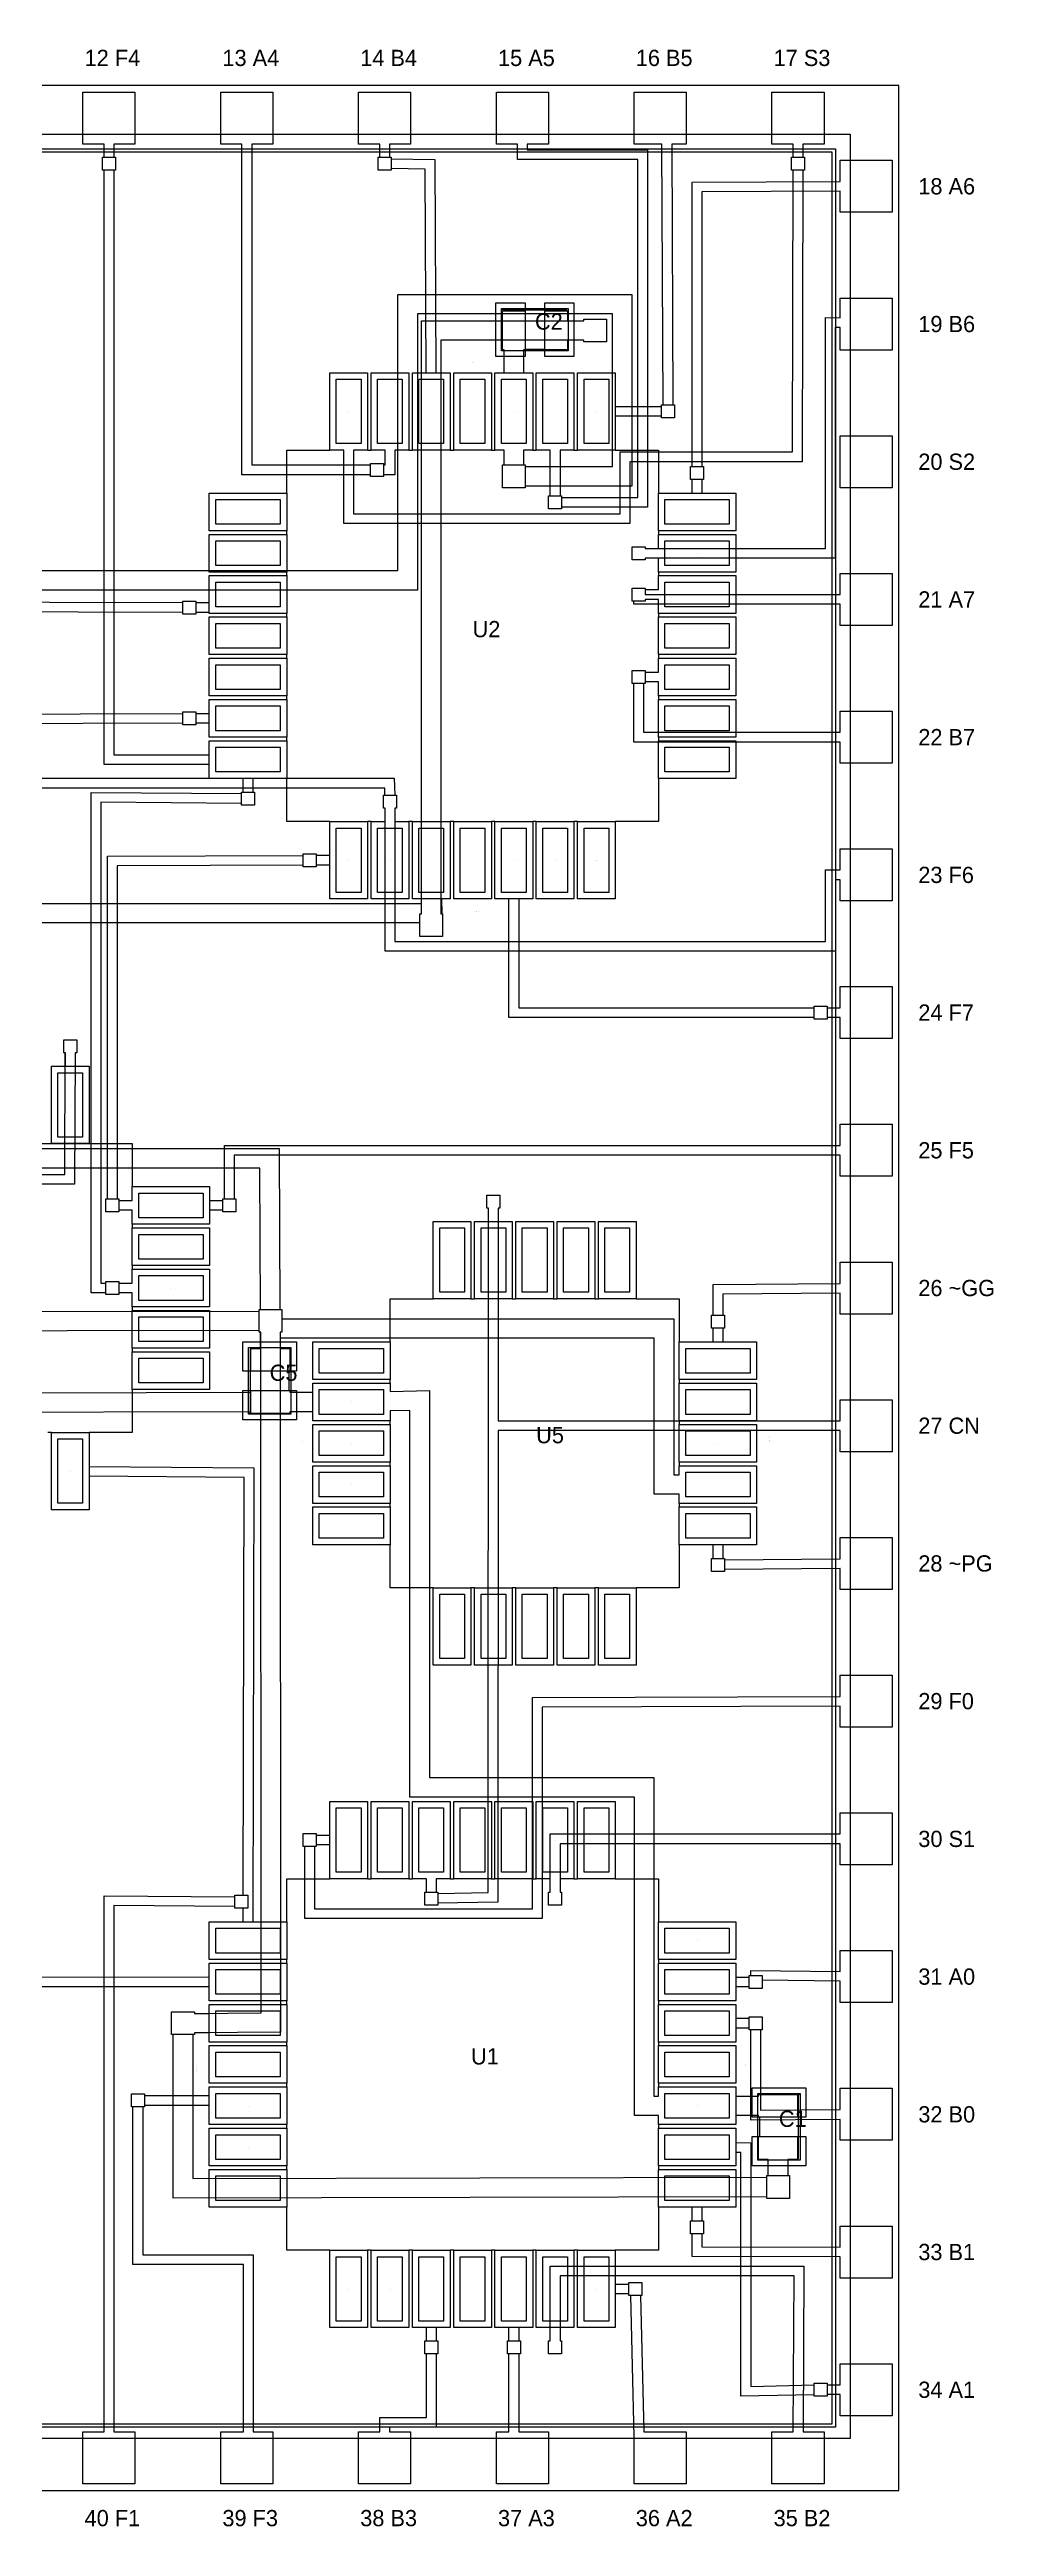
# Model space of a CAD drawing. Extents: x -40 to 39.9, y -38.3 to 38.1.
# Drawn here: x 10.9 to 39.9, y -38.1 to 38.1 of the extents above; entities that cross this region are included whole.
import ezdxf

# ---------------------------------------------------------------- set-up
doc = ezdxf.new("R2010")
doc.units = 0
for name, color, linetype in [('1st Routing Conductor', 2, 'CONTINUOUS'), ('2nd Routing Conductor', 8, 'CONTINUOUS'), ('Chip_wire_Bond', 7, 'CONTINUOUS'), ('Dimention  2', 7, 'CONTINUOUS'), ('Document 1', 7, 'CONTINUOUS'), ('Epoxy', 2, 'CONTINUOUS'), ('RefDes', 7, 'CONTINUOUS'), ('Routing Dielectric', 4, 'CONTINUOUS'), ('substrate utie', 9, 'CONTINUOUS')]:
    doc.layers.add(name, color=color, linetype=linetype)

msp = doc.modelspace()

# ---------------------------------------------------------------- linework, layer by layer
at = {"layer": '1st Routing Conductor', "color": 2}
for points in [[(12.512, 34.8), (12.562, 34.8), (12.562, 35.2), (11.912, 35.2), (11.912, 35.5), (11.912, 36.8), (13.512, 36.8), (13.512, 35.5), (13.512, 35.2), (12.862, 35.2), (12.862, 34.8), (12.912, 34.8), (12.912, 34.4), (12.512, 34.4)], [(17.75, 35.5), (17.75, 35.2), (17.1, 35.2), (17.1, 25.324), (20.752, 25.324), (20.752, 25.374), (21.152, 25.374), (21.152, 24.974), (20.752, 24.974), (20.752, 25.024), (16.8, 25.024), (16.8, 35.2), (16.15, 35.2), (16.15, 35.5), (16.15, 36.8), (17.75, 36.8)], [(20.388, 36.8), (21.988, 36.8), (21.988, 35.5), (21.988, 35.2), (21.338, 35.2), (21.338, 34.8), (21.388, 34.8), (21.388, 34.4), (20.988, 34.4), (20.988, 34.8), (21.038, 34.8), (21.038, 35.2), (20.388, 35.2), (20.388, 35.5)], [(28.975, 34.724), (25.275, 34.724), (25.275, 35.2), (24.625, 35.2), (24.625, 35.5), (24.625, 36.8), (26.225, 36.8), (26.225, 35.5), (26.225, 35.2), (25.575, 35.2), (25.575, 35.024), (29.275, 35.024), (29.275, 24.024), (26.632, 24.024), (26.632, 23.974), (26.232, 23.974), (26.232, 24.374), (26.632, 24.374), (26.632, 24.324), (28.975, 24.324)], [(28.862, 35.5), (28.862, 36.8), (30.463, 36.8), (30.463, 35.5), (30.463, 35.2), (30.016, 35.2), (30.051, 27.174), (30.102, 27.174), (30.102, 26.774), (29.702, 26.774), (29.702, 27.174), (29.751, 27.174), (29.716, 35.2), (28.862, 35.2)], [(33.1, 35.5), (33.1, 36.8), (34.7, 36.8), (34.7, 35.5), (34.7, 35.2), (34.05, 35.2), (34.05, 34.8), (34.1, 34.8), (34.1, 34.4), (33.7, 34.4), (33.7, 34.8), (33.75, 34.8), (33.75, 35.2), (33.1, 35.2)], [(30.597, 25.279), (30.647, 25.279), (30.647, 34.028), (35.2, 34.046), (35.2, 34.7), (35.5, 34.7), (36.8, 34.7), (36.8, 33.1), (35.5, 33.1), (35.2, 33.1), (35.2, 33.746), (30.947, 33.73), (30.947, 25.279), (30.997, 25.279), (30.997, 24.879), (30.597, 24.879)], [(-4.605, 24.812), (-4.605, 22.074), (21.595, 22.074), (21.595, 30.574), (28.795, 30.574), (28.795, 24.674), (25.512, 24.674), (25.512, 24.624), (24.812, 24.624), (24.812, 25.324), (25.512, 25.324), (25.512, 25.274), (28.195, 25.274), (28.195, 29.974), (22.195, 29.974), (22.195, 21.474), (-5.205, 21.474), (-5.205, 24.812), (-5.255, 24.812), (-5.255, 25.512), (-4.555, 25.512), (-4.555, 24.812)], [(27.312, 29.814), (28.012, 29.814), (28.012, 29.114), (27.312, 29.114), (27.312, 29.164), (22.922, 29.164), (22.922, 11.514), (22.972, 11.514), (22.972, 10.814), (22.272, 10.814), (22.272, 11.514), (22.322, 11.514), (22.322, 29.764), (27.312, 29.764)], [(34.747, 29.863), (35.2, 29.85), (35.2, 30.462), (35.5, 30.462), (36.8, 30.462), (36.8, 28.862), (35.5, 28.862), (35.2, 28.862), (35.2, 29.55), (35.047, 29.555), (35.047, 22.459), (29.197, 22.459), (29.197, 22.409), (28.797, 22.409), (28.797, 22.809), (29.197, 22.809), (29.197, 22.759), (34.747, 22.759)], [(35.2, 26.225), (35.5, 26.225), (36.8, 26.225), (36.8, 24.625), (35.5, 24.625), (35.2, 24.625)], [(28.797, 21.139), (28.797, 21.539), (29.197, 21.539), (29.197, 21.338), (35.2, 21.338), (35.2, 21.988), (35.5, 21.988), (36.8, 21.988), (36.8, 20.388), (35.5, 20.388), (35.2, 20.388), (35.2, 21.038), (28.847, 21.038), (28.847, 21.139)], [(-1.47, 15.387), (-1.42, 15.387), (-1.42, 21.137), (14.987, 21.09), (14.987, 21.139), (15.387, 21.139), (15.387, 20.739), (14.987, 20.739), (14.987, 20.79), (-1.12, 20.837), (-1.12, 15.387), (-1.07, 15.387), (-1.07, 14.987), (-1.47, 14.987)], [(28.797, 18.599), (28.797, 18.999), (29.197, 18.999), (29.197, 18.599), (29.147, 18.599), (29.147, 17.1), (35.2, 17.1), (35.2, 17.75), (35.5, 17.75), (36.8, 17.75), (36.8, 16.15), (35.5, 16.15), (35.2, 16.15), (35.2, 16.8), (28.847, 16.8), (28.847, 18.599)], [(14.987, 17.729), (15.387, 17.729), (15.387, 17.329), (14.987, 17.329), (14.987, 17.378), (2.69, 17.337), (2.69, 15.387), (2.739, 15.387), (2.739, 14.987), (2.339, 14.987), (2.339, 15.387), (2.39, 15.387), (2.39, 17.637), (14.987, 17.678)], [(16.787, 15.211), (16.787, 15.259), (17.187, 15.259), (17.187, 14.859), (16.787, 14.859), (16.787, 14.911), (12.465, 14.949), (12.465, 0.15), (12.615, 0.15), (12.615, 0.199), (13.015, 0.199), (13.015, -0.2), (12.615, -0.2), (12.615, -0.15), (12.165, -0.15), (12.165, 15.251)], [(18.682, 13.313), (18.682, 13.364), (19.082, 13.364), (19.082, 12.964), (18.682, 12.964), (18.682, 13.013), (12.965, 12.991), (12.965, 2.739), (13.015, 2.739), (13.015, 2.339), (12.615, 2.339), (12.615, 2.739), (12.665, 2.739), (12.665, 13.289)], [(34.8, 8.325), (34.8, 8.275), (34.4, 8.275), (34.4, 8.675), (34.8, 8.675), (34.8, 8.625), (35.2, 8.625), (35.2, 9.275), (35.5, 9.275), (36.8, 9.275), (36.8, 7.675), (35.5, 7.675), (35.2, 7.675), (35.2, 8.325)], [(-2.399, 3.939), (-1.999, 3.939), (-1.999, 3.539), (-2.05, 3.539), (-2.05, 3.49), (11.351, 3.49), (11.369, 7.235), (11.32, 7.235), (11.32, 7.635), (11.72, 7.635), (11.72, 7.235), (11.669, 7.235), (11.649, 3.19), (-2.35, 3.19), (-2.35, 3.539), (-2.399, 3.539)], [(16.215, 2.339), (16.215, 2.739), (16.265, 2.739), (16.265, 4.39), (35.2, 4.388), (35.2, 5.038), (35.5, 5.038), (36.8, 5.038), (36.8, 3.438), (35.5, 3.438), (35.2, 3.438), (35.2, 4.088), (16.565, 4.09), (16.565, 2.739), (16.615, 2.739), (16.615, 2.339)], [(35.2, -4.087), (35.2, -3.437), (35.5, -3.437), (36.8, -3.437), (36.8, -5.037), (35.5, -5.037), (35.2, -5.037), (35.2, -4.387), (24.679, -4.387), (24.672, -18.897), (22.822, -18.933), (22.822, -18.987), (22.422, -18.987), (22.422, -18.587), (22.822, -18.587), (22.822, -18.633), (24.372, -18.603), (24.383, 2.457), (24.333, 2.457), (24.333, 2.857), (24.733, 2.857), (24.733, 2.457), (24.683, 2.457), (24.683, -4.087)], [(31.238, -0.838), (31.288, -0.838), (31.288, 0.111), (35.2, 0.142), (35.2, 0.8), (35.5, 0.8), (36.8, 0.8), (36.8, -0.8), (35.5, -0.8), (35.2, -0.8), (35.2, -0.158), (31.588, -0.187), (31.588, -0.838), (31.638, -0.838), (31.638, -1.238), (31.238, -1.238)], [(31.238, -8.318), (31.638, -8.318), (31.638, -8.366), (35.2, -8.334), (35.2, -7.675), (35.5, -7.675), (36.8, -7.675), (36.8, -9.275), (35.5, -9.275), (35.2, -9.275), (35.2, -8.634), (31.638, -8.666), (31.638, -8.718), (31.238, -8.718)], [(25.732, -12.601), (35.2, -12.566), (35.2, -11.912), (35.5, -11.912), (36.8, -11.912), (36.8, -13.512), (35.5, -13.512), (35.2, -13.512), (35.2, -12.866), (26.032, -12.899), (26.032, -19.4), (18.732, -19.4), (18.732, -17.187), (18.682, -17.187), (18.682, -16.787), (19.082, -16.787), (19.082, -17.187), (19.032, -17.187), (19.032, -19.1), (25.732, -19.1)], [(26.582, -18.587), (26.632, -18.587), (26.632, -18.987), (26.232, -18.987), (26.232, -18.587), (26.282, -18.587), (26.282, -16.8), (35.2, -16.8), (35.2, -16.15), (35.5, -16.15), (36.8, -16.15), (36.8, -17.75), (35.5, -17.75), (35.2, -17.75), (35.2, -17.1), (26.582, -17.1)], [(16.587, -18.73), (16.587, -18.682), (16.987, -18.682), (16.987, -19.082), (16.587, -19.082), (16.587, -19.03), (12.862, -19.001), (12.862, -35.2), (13.512, -35.2), (13.512, -35.5), (13.512, -36.8), (11.912, -36.8), (11.912, -35.5), (11.912, -35.2), (12.562, -35.2), (12.562, -18.699)], [(35.2, -20.388), (35.5, -20.388), (36.8, -20.388), (36.8, -21.988), (35.5, -21.988), (35.2, -21.988), (35.2, -21.327), (32.797, -21.302), (32.797, -21.552), (32.397, -21.552), (32.397, -21.152), (32.447, -21.152), (32.447, -20.998), (35.2, -21.027)], [(32.797, -22.822), (32.747, -22.822), (32.747, -25.299), (35.2, -25.282), (35.2, -24.625), (35.5, -24.625), (36.8, -24.625), (36.8, -26.225), (35.5, -26.225), (35.2, -26.225), (35.2, -25.582), (32.447, -25.601), (32.447, -22.822), (32.397, -22.822), (32.397, -22.422), (32.797, -22.422)], [(16.85, -30.05), (13.45, -30.05), (13.45, -25.2), (13.4, -25.2), (13.4, -24.8), (13.8, -24.8), (13.8, -25.2), (13.75, -25.2), (13.75, -29.75), (17.15, -29.75), (17.15, -35.2), (17.75, -35.2), (17.75, -35.5), (17.75, -36.8), (16.15, -36.8), (16.15, -35.5), (16.15, -35.2), (16.85, -35.2)], [(30.947, -29.102), (30.947, -29.5), (35.2, -29.51), (35.2, -28.862), (35.5, -28.862), (36.8, -28.862), (36.8, -30.463), (35.5, -30.463), (35.2, -30.463), (35.2, -29.81), (30.647, -29.8), (30.647, -29.102), (30.597, -29.102), (30.597, -28.702), (30.997, -28.702), (30.997, -29.102)], [(26.582, -30.4), (26.582, -32.397), (26.632, -32.397), (26.632, -32.797), (26.232, -32.797), (26.232, -32.397), (26.282, -32.397), (26.282, -30.1), (34.083, -30.1), (34.055, -35.2), (34.7, -35.2), (34.7, -35.5), (34.7, -36.8), (33.1, -36.8), (33.1, -35.5), (33.1, -35.2), (33.755, -35.2), (33.781, -30.4)], [(28.702, -30.997), (28.702, -30.597), (29.102, -30.597), (29.102, -30.997), (29.057, -30.997), (29.158, -35.2), (30.462, -35.2), (30.462, -35.5), (30.462, -36.8), (28.862, -36.8), (28.862, -35.5), (28.862, -35.352), (28.757, -30.997)], [(21.038, -34.75), (22.472, -34.75), (22.472, -32.797), (22.422, -32.797), (22.422, -32.397), (22.822, -32.397), (22.822, -32.797), (22.772, -32.797), (22.772, -35.05), (21.338, -35.05), (21.338, -35.2), (21.988, -35.2), (21.988, -35.5), (21.988, -36.8), (20.388, -36.8), (20.388, -35.5), (20.388, -35.2), (21.038, -35.2)], [(24.962, -32.397), (25.362, -32.397), (25.362, -32.797), (25.312, -32.797), (25.312, -35.2), (26.225, -35.2), (26.225, -35.5), (26.225, -36.8), (24.625, -36.8), (24.625, -35.5), (24.625, -35.2), (25.012, -35.2), (25.012, -32.797), (24.962, -32.797)], [(34.4, -33.7), (34.8, -33.7), (34.8, -33.75), (35.2, -33.75), (35.2, -33.1), (35.5, -33.1), (36.8, -33.1), (36.8, -34.7), (35.5, -34.7), (35.2, -34.7), (35.2, -34.05), (34.8, -34.05), (34.8, -34.1), (34.4, -34.1)]]:
    msp.add_lwpolyline(points, close=True, dxfattribs=at)
for points in [[(6.29, 15.685), (21.487, 15.685), (21.498, 15.164), (21.552, 15.164), (21.552, 14.764), (21.502, 14.764), (21.502, 10.662), (34.75, 10.662), (34.75, 12.862), (35.2, 12.862), (35.2, 13.512), (35.5, 13.512), (36.8, 13.512), (36.8, 11.912), (35.5, 11.912), (35.2, 11.912), (35.2, 12.562), (35.05, 12.562), (35.05, 10.362), (21.202, 10.362), (21.202, 14.764), (21.152, 14.764), (21.152, 15.164), (21.198, 15.164), (21.193, 15.385), (6.59, 15.385)], [(4.91, -0.725), (17.328, -0.708), (17.328, -0.658), (18.028, -0.658), (18.028, -1.358), (17.978, -1.358), (17.987, -22.898), (15.337, -22.919), (15.337, -22.972), (15.287, -22.972), (15.287, -27.399), (32.937, -27.363), (32.937, -27.312), (33.637, -27.312), (33.637, -28.012), (32.937, -28.012), (32.937, -27.963), (14.687, -28.001), (14.687, -22.972), (14.637, -22.972), (14.637, -22.272), (15.337, -22.272), (15.337, -22.319), (17.387, -22.302), (17.378, -1.358), (17.328, -1.358), (17.328, -1.308), (5.51, -1.325)]]:
    msp.add_lwpolyline(points, dxfattribs=at)
at = {"layer": '2nd Routing Conductor', "color": 8}
for points in [[(17.137, 15.259), (17.187, 15.259), (17.187, 14.859), (16.787, 14.859), (16.787, 15.259), (16.837, 15.259), (16.837, 15.679), (15.797, 15.679), (15.797, 16.109), (12.562, 16.109), (12.562, 34.4), (12.512, 34.4), (12.512, 34.8), (12.912, 34.8), (12.912, 34.4), (12.862, 34.4), (12.862, 16.409), (15.797, 16.409), (15.797, 16.839), (18.177, 16.839), (18.177, 15.679), (17.137, 15.679)], [(20.232, 23.824), (28.432, 23.824), (28.432, 25.724), (33.732, 25.724), (33.75, 34.4), (33.7, 34.4), (33.7, 34.8), (34.1, 34.8), (34.1, 34.4), (34.05, 34.4), (34.032, 25.424), (28.732, 25.424), (28.732, 23.524), (19.932, 23.524), (19.932, 25.784), (19.502, 25.784), (19.502, 28.164), (20.662, 28.164), (20.662, 25.784), (20.232, 25.784)], [(22.042, 28.164), (22.467, 28.164), (22.439, 34.427), (21.388, 34.446), (21.388, 34.4), (20.988, 34.4), (20.988, 34.8), (21.388, 34.8), (21.388, 34.746), (22.737, 34.721), (22.767, 28.164), (23.202, 28.164), (23.202, 25.784), (22.042, 25.784)], [(24.582, 28.164), (24.862, 28.164), (24.862, 28.864), (24.812, 28.864), (24.812, 30.064), (25.512, 30.064), (25.512, 28.864), (25.462, 28.864), (25.462, 28.164), (25.742, 28.164), (25.742, 25.784), (25.462, 25.784), (25.462, 25.324), (25.512, 25.324), (25.512, 24.624), (24.812, 24.624), (24.812, 25.324), (24.862, 25.324), (24.862, 25.784), (24.582, 25.784)], [(27.312, 29.814), (28.012, 29.814), (28.012, 29.114), (27.312, 29.114), (27.312, 29.164), (26.812, 29.164), (26.812, 28.864), (26.112, 28.864), (26.112, 30.064), (26.812, 30.064), (26.812, 29.764), (27.312, 29.764)], [(21.202, 25.784), (20.772, 25.784), (20.772, 28.164), (21.932, 28.164), (21.932, 25.784), (21.502, 25.784), (21.502, 25.024), (21.152, 25.024), (21.152, 24.974), (20.752, 24.974), (20.752, 25.374), (21.152, 25.374), (21.152, 25.324), (21.202, 25.324)], [(23.312, 28.164), (24.472, 28.164), (24.472, 25.784), (23.312, 25.784)], [(26.282, 24.374), (26.282, 25.784), (25.852, 25.784), (25.852, 28.164), (27.012, 28.164), (27.012, 25.784), (26.582, 25.784), (26.582, 24.374), (26.632, 24.374), (26.632, 23.974), (26.232, 23.974), (26.232, 24.374)], [(27.122, 28.164), (28.282, 28.164), (28.282, 27.124), (29.702, 27.124), (29.702, 27.174), (30.102, 27.174), (30.102, 26.774), (29.702, 26.774), (29.702, 26.824), (28.282, 26.824), (28.282, 25.784), (27.122, 25.784)], [(30.597, 25.279), (30.997, 25.279), (30.997, 24.879), (30.947, 24.879), (30.947, 24.459), (31.987, 24.459), (31.987, 23.299), (29.607, 23.299), (29.607, 24.459), (30.647, 24.459), (30.647, 24.879), (30.597, 24.879)], [(15.797, 24.459), (18.177, 24.459), (18.177, 23.299), (15.797, 23.299)], [(18.177, 23.189), (18.177, 22.029), (15.797, 22.029), (15.797, 23.189)], [(29.607, 23.189), (31.987, 23.189), (31.987, 22.029), (29.607, 22.029), (29.607, 22.459), (29.197, 22.459), (29.197, 22.409), (28.797, 22.409), (28.797, 22.809), (29.197, 22.809), (29.197, 22.759), (29.607, 22.759)], [(15.797, 20.789), (15.387, 20.789), (15.387, 20.739), (14.987, 20.739), (14.987, 21.139), (15.387, 21.139), (15.387, 21.089), (15.797, 21.089), (15.797, 21.919), (18.177, 21.919), (18.177, 20.759), (15.797, 20.759)], [(28.797, 21.539), (29.197, 21.539), (29.197, 21.489), (29.607, 21.489), (29.607, 21.919), (31.987, 21.919), (31.987, 20.759), (29.607, 20.759), (29.607, 21.189), (29.197, 21.189), (29.197, 21.139), (28.797, 21.139)], [(15.797, 20.649), (18.177, 20.649), (18.177, 19.489), (15.797, 19.489)], [(29.607, 20.649), (31.987, 20.649), (31.987, 19.489), (29.607, 19.489)], [(15.797, 19.379), (18.177, 19.379), (18.177, 18.219), (15.797, 18.219)], [(28.797, 18.999), (29.197, 18.999), (29.197, 18.949), (29.607, 18.949), (29.607, 19.379), (31.987, 19.379), (31.987, 18.219), (29.607, 18.219), (29.607, 18.649), (29.197, 18.649), (29.197, 18.599), (28.797, 18.599)], [(15.797, 18.109), (18.177, 18.109), (18.177, 16.949), (15.797, 16.949), (15.797, 17.379), (15.387, 17.379), (15.387, 17.329), (14.987, 17.329), (14.987, 17.729), (15.387, 17.729), (15.387, 17.679), (15.797, 17.679)], [(29.607, 18.109), (31.987, 18.109), (31.987, 16.949), (29.607, 16.949)], [(29.607, 16.839), (31.987, 16.839), (31.987, 15.679), (29.607, 15.679)], [(21.152, 15.164), (21.552, 15.164), (21.552, 14.764), (21.502, 14.764), (21.502, 14.354), (21.932, 14.354), (21.932, 11.974), (20.772, 11.974), (20.772, 14.354), (21.202, 14.354), (21.202, 14.764), (21.152, 14.764)], [(19.082, 12.964), (18.682, 12.964), (18.682, 13.364), (19.082, 13.364), (19.082, 13.314), (19.502, 13.314), (19.502, 14.354), (20.662, 14.354), (20.662, 11.974), (19.502, 11.974), (19.502, 13.014), (19.082, 13.014)], [(23.312, 14.354), (24.472, 14.354), (24.472, 11.974), (23.312, 11.974)], [(25.312, 8.625), (34.4, 8.625), (34.4, 8.675), (34.8, 8.675), (34.8, 8.275), (34.4, 8.275), (34.4, 8.325), (25.012, 8.325), (25.012, 11.974), (24.582, 11.974), (24.582, 14.354), (25.742, 14.354), (25.742, 11.974), (25.312, 11.974)], [(25.852, 14.354), (27.012, 14.354), (27.012, 11.974), (25.852, 11.974)], [(27.122, 14.354), (28.282, 14.354), (28.282, 11.974), (27.122, 11.974)], [(11.37, 7.235), (11.32, 7.235), (11.32, 7.635), (11.72, 7.635), (11.72, 7.235), (11.67, 7.235), (11.67, 6.825), (12.1, 6.825), (12.1, 4.445), (10.94, 4.445), (10.94, 6.825), (11.37, 6.825)], [(16.215, 2.739), (16.615, 2.739), (16.615, 2.339), (16.215, 2.339), (16.215, 2.39), (15.805, 2.39), (15.805, 1.96), (13.425, 1.96), (13.425, 2.39), (13.015, 2.39), (13.015, 2.339), (12.615, 2.339), (12.615, 2.739), (13.015, 2.739), (13.015, 2.69), (13.425, 2.69), (13.425, 3.12), (15.805, 3.12), (15.805, 2.69), (16.215, 2.69)], [(24.683, 2.457), (24.683, 2.047), (25.113, 2.047), (25.113, -0.333), (23.953, -0.333), (23.953, 2.047), (24.383, 2.047), (24.383, 2.457), (24.333, 2.457), (24.333, 2.857), (24.733, 2.857), (24.733, 2.457)], [(15.805, 0.69), (13.425, 0.69), (13.425, 1.85), (15.805, 1.85)], [(22.683, -0.333), (22.683, 2.047), (23.843, 2.047), (23.843, -0.333)], [(25.223, -0.333), (25.223, 2.047), (26.383, 2.047), (26.383, -0.333)], [(26.493, -0.333), (26.493, 2.047), (27.653, 2.047), (27.653, -0.333)], [(27.763, -0.333), (27.763, 2.047), (28.923, 2.047), (28.923, -0.333)], [(13.425, -0.15), (13.015, -0.15), (13.015, -0.2), (12.615, -0.2), (12.615, 0.199), (13.015, 0.199), (13.015, 0.15), (13.425, 0.15), (13.425, 0.58), (15.805, 0.58), (15.805, -0.58), (13.425, -0.58)], [(15.805, -1.85), (13.425, -1.85), (13.425, -0.69), (15.805, -0.69)], [(31.588, -1.238), (31.588, -1.658), (32.628, -1.658), (32.628, -2.818), (30.248, -2.818), (30.248, -1.658), (31.288, -1.658), (31.288, -1.238), (31.238, -1.238), (31.238, -0.838), (31.638, -0.838), (31.638, -1.238)], [(15.805, -3.12), (13.425, -3.12), (13.425, -1.96), (15.805, -1.96)], [(18.978, -2.818), (18.978, -1.658), (21.358, -1.658), (21.358, -2.818)], [(30.248, -4.088), (30.248, -2.928), (32.628, -2.928), (32.628, -4.088)], [(16.84, -18.682), (16.87, -5.831), (12.1, -5.79), (12.1, -6.825), (10.94, -6.825), (10.94, -4.445), (12.1, -4.445), (12.1, -5.49), (17.17, -5.533), (17.138, -19.502), (18.177, -19.502), (18.177, -20.662), (15.797, -20.662), (15.797, -19.502), (16.837, -19.502), (16.837, -19.082), (16.587, -19.082), (16.587, -18.682)], [(18.978, -5.358), (18.978, -4.198), (21.358, -4.198), (21.358, -5.358)], [(30.248, -5.358), (30.248, -4.198), (32.628, -4.198), (32.628, -5.358)], [(18.978, -6.628), (18.978, -5.468), (21.358, -5.468), (21.358, -6.628)], [(18.978, -7.898), (18.978, -6.738), (21.358, -6.738), (21.358, -7.898)], [(32.628, -6.738), (32.628, -7.898), (31.588, -7.898), (31.588, -8.318), (31.638, -8.318), (31.638, -8.718), (31.238, -8.718), (31.238, -8.318), (31.288, -8.318), (31.288, -7.898), (30.248, -7.898), (30.248, -6.738)], [(22.683, -11.603), (22.683, -9.223), (23.843, -9.223), (23.843, -11.603)], [(23.953, -11.603), (23.953, -9.223), (25.113, -9.223), (25.113, -11.603)], [(25.223, -11.603), (25.223, -9.223), (26.383, -9.223), (26.383, -11.603)], [(26.493, -11.603), (26.493, -9.223), (27.653, -9.223), (27.653, -11.603)], [(27.763, -11.603), (27.763, -9.223), (28.923, -9.223), (28.923, -11.603)], [(19.502, -15.797), (20.662, -15.797), (20.662, -18.177), (19.502, -18.177), (19.502, -17.137), (19.082, -17.137), (19.082, -17.187), (18.682, -17.187), (18.682, -16.787), (19.082, -16.787), (19.082, -16.837), (19.502, -16.837)], [(21.932, -15.797), (21.932, -18.177), (20.772, -18.177), (20.772, -15.797)], [(22.042, -15.797), (23.202, -15.797), (23.202, -18.177), (22.772, -18.177), (22.772, -18.587), (22.822, -18.587), (22.822, -18.987), (22.422, -18.987), (22.422, -18.587), (22.472, -18.587), (22.472, -18.177), (22.042, -18.177)], [(24.472, -15.797), (24.472, -18.177), (23.312, -18.177), (23.312, -15.797)], [(25.742, -15.797), (25.742, -18.177), (24.582, -18.177), (24.582, -15.797)], [(25.852, -15.797), (27.012, -15.797), (27.012, -18.177), (26.582, -18.177), (26.582, -18.587), (26.632, -18.587), (26.632, -18.987), (26.232, -18.987), (26.232, -18.587), (26.282, -18.587), (26.282, -18.177), (25.852, -18.177)], [(28.282, -15.797), (28.282, -18.177), (27.122, -18.177), (27.122, -15.797)], [(31.987, -19.502), (31.987, -20.662), (29.607, -20.662), (29.607, -19.502)], [(29.607, -20.772), (31.987, -20.772), (31.987, -21.202), (32.397, -21.202), (32.397, -21.152), (32.797, -21.152), (32.797, -21.552), (32.397, -21.552), (32.397, -21.502), (31.987, -21.502), (31.987, -21.932), (29.607, -21.932)], [(15.337, -22.272), (15.337, -22.322), (15.797, -22.322), (15.797, -22.042), (18.177, -22.042), (18.177, -23.202), (15.797, -23.202), (15.797, -22.922), (15.337, -22.922), (15.337, -22.972), (14.637, -22.972), (14.637, -22.272)], [(31.987, -22.772), (31.987, -23.202), (29.607, -23.202), (29.607, -22.042), (31.987, -22.042), (31.987, -22.472), (32.397, -22.472), (32.397, -22.422), (32.797, -22.422), (32.797, -22.822), (32.397, -22.822), (32.397, -22.772)], [(18.177, -23.312), (18.177, -24.472), (15.797, -24.472), (15.797, -23.312)], [(31.987, -23.312), (31.987, -24.472), (29.607, -24.472), (29.607, -23.312)], [(13.8, -24.8), (13.8, -24.85), (15.797, -24.85), (15.797, -24.582), (18.177, -24.582), (18.177, -25.742), (15.797, -25.742), (15.797, -25.15), (13.8, -25.15), (13.8, -25.2), (13.4, -25.2), (13.4, -24.8)], [(18.177, -25.852), (18.177, -27.012), (15.797, -27.012), (15.797, -25.852)], [(31.987, -27.012), (29.607, -27.012), (29.607, -25.852), (31.987, -25.852), (31.987, -26.296), (32.447, -26.302), (32.447, -33.797), (34.4, -33.754), (34.4, -33.7), (34.8, -33.7), (34.8, -34.1), (34.4, -34.1), (34.4, -34.054), (32.147, -34.103), (32.147, -26.598), (31.987, -26.596)], [(33.887, -26.112), (33.887, -26.812), (33.587, -26.812), (33.587, -27.312), (33.637, -27.312), (33.637, -28.012), (32.937, -28.012), (32.937, -27.312), (32.987, -27.312), (32.987, -26.812), (32.687, -26.812), (32.687, -26.112)], [(18.177, -27.122), (18.177, -28.282), (15.797, -28.282), (15.797, -27.122)], [(30.947, -28.702), (30.997, -28.702), (30.997, -29.102), (30.597, -29.102), (30.597, -28.702), (30.647, -28.702), (30.647, -28.282), (29.607, -28.282), (29.607, -27.122), (31.987, -27.122), (31.987, -28.282), (30.947, -28.282)], [(20.662, -29.607), (20.662, -31.987), (19.502, -31.987), (19.502, -29.607)], [(21.932, -29.607), (21.932, -31.987), (20.772, -31.987), (20.772, -29.607)], [(22.042, -29.607), (23.202, -29.607), (23.202, -31.987), (22.772, -31.987), (22.772, -32.397), (22.822, -32.397), (22.822, -32.797), (22.422, -32.797), (22.422, -32.397), (22.472, -32.397), (22.472, -31.987), (22.042, -31.987)], [(24.472, -29.607), (24.472, -31.987), (23.312, -31.987), (23.312, -29.607)], [(24.582, -29.607), (25.742, -29.607), (25.742, -31.987), (25.312, -31.987), (25.312, -32.397), (25.362, -32.397), (25.362, -32.797), (24.962, -32.797), (24.962, -32.397), (25.012, -32.397), (25.012, -31.987), (24.582, -31.987)], [(26.282, -32.397), (26.282, -31.987), (25.852, -31.987), (25.852, -29.607), (27.012, -29.607), (27.012, -31.987), (26.582, -31.987), (26.582, -32.397), (26.632, -32.397), (26.632, -32.797), (26.232, -32.797), (26.232, -32.397)], [(28.282, -30.947), (28.282, -31.987), (27.122, -31.987), (27.122, -29.607), (28.282, -29.607), (28.282, -30.647), (28.702, -30.647), (28.702, -30.597), (29.102, -30.597), (29.102, -30.997), (28.702, -30.997), (28.702, -30.947)]]:
    msp.add_lwpolyline(points, close=True, dxfattribs=at)
for points in [[(10.534, 11.835), (22.322, 11.835), (22.322, 11.974), (22.042, 11.974), (22.042, 14.354), (23.202, 14.354), (23.202, 11.974), (22.942, 11.974), (22.95, 11.514), (22.972, 11.514), (22.972, 10.814), (22.272, 10.814), (22.272, 11.235), (10.55, 11.235)], [(10.55, 4.292), (17.949, 4.292), (17.971, -0.658), (18.028, -0.658), (18.028, -0.948), (30.078, -0.948), (30.078, -5.748), (30.248, -5.748), (30.248, -5.468), (32.628, -5.468), (32.628, -6.628), (30.248, -6.628), (30.248, -6.348), (29.478, -6.348), (29.478, -1.548), (17.978, -1.548), (17.978, -1.858), (18.278, -1.858), (18.278, -2.558), (17.078, -2.558), (17.078, -1.858), (17.376, -1.858), (17.374, -1.358), (17.328, -1.358), (17.328, -0.658), (17.371, -0.658), (17.351, 3.692), (9.95, 3.692)], [(7.41, -3.236), (17.078, -3.21), (17.078, -3.158), (18.278, -3.158), (18.278, -3.208), (18.978, -3.208), (18.978, -2.928), (21.358, -2.928), (21.358, -3.182), (22.568, -3.155), (22.568, -15.062), (29.468, -15.062), (29.468, -24.862), (29.607, -24.862), (29.607, -24.582), (31.987, -24.582), (31.987, -24.862), (32.687, -24.862), (32.687, -24.812), (33.887, -24.812), (33.887, -25.512), (32.687, -25.512), (32.687, -25.462), (31.987, -25.462), (31.987, -25.742), (29.607, -25.742), (29.607, -25.462), (28.868, -25.462), (28.868, -15.662), (21.968, -15.662), (21.968, -3.769), (21.358, -3.782), (21.358, -4.088), (18.978, -4.088), (18.978, -3.808), (18.278, -3.808), (18.278, -3.858), (17.078, -3.858), (17.078, -3.81), (8.01, -3.834)], [(8.325, -21.2), (15.797, -21.202), (15.797, -20.772), (18.177, -20.772), (18.177, -21.932), (15.797, -21.932), (15.797, -21.502), (8.625, -21.502)]]:
    msp.add_lwpolyline(points, dxfattribs=at)
at = {"layer": 'Chip_wire_Bond', "color": 7}
for points in [[(19.702, 25.984), (19.702, 27.964), (20.462, 27.964), (20.462, 25.984)], [(20.972, 25.984), (20.972, 27.964), (21.732, 27.964), (21.732, 25.984)], [(22.242, 25.984), (22.242, 27.964), (23.002, 27.964), (23.002, 25.984)], [(23.512, 25.984), (23.512, 27.964), (24.272, 27.964), (24.272, 25.984)], [(24.782, 25.984), (24.782, 27.964), (25.542, 27.964), (25.542, 25.984)], [(26.052, 25.984), (26.052, 27.964), (26.812, 27.964), (26.812, 25.984)], [(27.322, 25.984), (27.322, 27.964), (28.082, 27.964), (28.082, 25.984)], [(15.997, 23.499), (15.997, 24.259), (17.977, 24.259), (17.977, 23.499)], [(29.807, 23.499), (29.807, 24.259), (31.787, 24.259), (31.787, 23.499)], [(17.977, 22.229), (15.997, 22.229), (15.997, 22.989), (17.977, 22.989)], [(29.807, 22.229), (29.807, 22.989), (31.787, 22.989), (31.787, 22.229)], [(15.997, 20.959), (15.997, 21.719), (17.977, 21.719), (17.977, 20.959)], [(29.807, 20.959), (29.807, 21.719), (31.787, 21.719), (31.787, 20.959)], [(15.997, 19.689), (15.997, 20.449), (17.977, 20.449), (17.977, 19.689)], [(29.807, 19.689), (29.807, 20.449), (31.787, 20.449), (31.787, 19.689)], [(15.997, 18.419), (15.997, 19.179), (17.977, 19.179), (17.977, 18.419)], [(29.807, 18.419), (29.807, 19.179), (31.787, 19.179), (31.787, 18.419)], [(15.997, 17.149), (15.997, 17.909), (17.977, 17.909), (17.977, 17.149)], [(29.807, 17.149), (29.807, 17.909), (31.787, 17.909), (31.787, 17.149)], [(15.997, 15.879), (15.997, 16.639), (17.977, 16.639), (17.977, 15.879)], [(29.807, 15.879), (29.807, 16.639), (31.787, 16.639), (31.787, 15.879)], [(19.702, 12.174), (19.702, 14.154), (20.462, 14.154), (20.462, 12.174)], [(21.732, 12.174), (20.972, 12.174), (20.972, 14.154), (21.732, 14.154)], [(22.242, 12.174), (22.242, 14.154), (23.002, 14.154), (23.002, 12.174)], [(24.272, 12.174), (23.512, 12.174), (23.512, 14.154), (24.272, 14.154)], [(24.782, 12.174), (24.782, 14.154), (25.542, 14.154), (25.542, 12.174)], [(26.052, 12.174), (26.052, 14.154), (26.812, 14.154), (26.812, 12.174)], [(27.322, 12.174), (27.322, 14.154), (28.082, 14.154), (28.082, 12.174)], [(11.9, 6.625), (11.9, 4.645), (11.14, 4.645), (11.14, 6.625)], [(15.605, 2.92), (15.605, 2.16), (13.625, 2.16), (13.625, 2.92)], [(15.605, 1.65), (15.605, 0.89), (13.625, 0.89), (13.625, 1.65)], [(23.643, -0.133), (22.883, -0.133), (22.883, 1.847), (23.643, 1.847)], [(24.913, -0.133), (24.153, -0.133), (24.153, 1.847), (24.913, 1.847)], [(26.183, -0.133), (25.423, -0.133), (25.423, 1.847), (26.183, 1.847)], [(27.453, -0.133), (26.693, -0.133), (26.693, 1.847), (27.453, 1.847)], [(28.723, -0.133), (27.963, -0.133), (27.963, 1.847), (28.723, 1.847)], [(15.605, 0.38), (15.605, -0.38), (13.625, -0.38), (13.625, 0.38)], [(15.605, -0.89), (15.605, -1.65), (13.625, -1.65), (13.625, -0.89)], [(15.605, -2.16), (15.605, -2.92), (13.625, -2.92), (13.625, -2.16)], [(21.158, -2.618), (19.178, -2.618), (19.178, -1.858), (21.158, -1.858)], [(32.428, -2.618), (30.448, -2.618), (30.448, -1.858), (32.428, -1.858)], [(21.158, -3.888), (19.178, -3.888), (19.178, -3.128), (21.158, -3.128)], [(32.428, -3.128), (32.428, -3.888), (30.448, -3.888), (30.448, -3.128)], [(21.158, -5.158), (19.178, -5.158), (19.178, -4.398), (21.158, -4.398)], [(32.428, -5.158), (30.448, -5.158), (30.448, -4.398), (32.428, -4.398)], [(11.9, -4.645), (11.9, -6.625), (11.14, -6.625), (11.14, -4.645)], [(21.158, -6.428), (19.178, -6.428), (19.178, -5.668), (21.158, -5.668)], [(32.428, -6.428), (30.448, -6.428), (30.448, -5.668), (32.428, -5.668)], [(21.158, -7.698), (19.178, -7.698), (19.178, -6.938), (21.158, -6.938)], [(32.428, -7.698), (30.448, -7.698), (30.448, -6.938), (32.428, -6.938)], [(23.643, -11.403), (22.883, -11.403), (22.883, -9.423), (23.643, -9.423)], [(24.913, -11.403), (24.153, -11.403), (24.153, -9.423), (24.913, -9.423)], [(26.183, -11.403), (25.423, -11.403), (25.423, -9.423), (26.183, -9.423)], [(27.453, -11.403), (26.693, -11.403), (26.693, -9.423), (27.453, -9.423)], [(28.723, -9.423), (28.723, -11.403), (27.963, -11.403), (27.963, -9.423)], [(19.702, -17.977), (19.702, -15.997), (20.462, -15.997), (20.462, -17.977)], [(20.972, -15.997), (21.732, -15.997), (21.732, -17.977), (20.972, -17.977)], [(22.242, -15.997), (23.002, -15.997), (23.002, -17.977), (22.242, -17.977)], [(23.512, -15.997), (24.272, -15.997), (24.272, -17.977), (23.512, -17.977)], [(24.782, -15.997), (25.542, -15.997), (25.542, -17.977), (24.782, -17.977)], [(26.052, -15.997), (26.812, -15.997), (26.812, -17.977), (26.052, -17.977)], [(27.322, -15.997), (28.082, -15.997), (28.082, -17.977), (27.322, -17.977)], [(15.997, -19.702), (17.977, -19.702), (17.977, -20.462), (15.997, -20.462)], [(29.807, -19.702), (31.787, -19.702), (31.787, -20.462), (29.807, -20.462)], [(15.997, -20.972), (17.977, -20.972), (17.977, -21.732), (15.997, -21.732)], [(29.807, -20.972), (31.787, -20.972), (31.787, -21.732), (29.807, -21.732)], [(15.997, -22.242), (17.977, -22.242), (17.977, -23.002), (15.997, -23.002)], [(29.807, -22.242), (31.787, -22.242), (31.787, -23.002), (29.807, -23.002)], [(15.997, -23.512), (17.977, -23.512), (17.977, -24.272), (15.997, -24.272)], [(29.807, -23.512), (31.787, -23.512), (31.787, -24.272), (29.807, -24.272)], [(15.997, -24.782), (17.977, -24.782), (17.977, -25.542), (15.997, -25.542)], [(29.807, -24.782), (31.787, -24.782), (31.787, -25.542), (29.807, -25.542)], [(15.997, -26.812), (15.997, -26.052), (17.977, -26.052), (17.977, -26.812)], [(29.807, -26.052), (31.787, -26.052), (31.787, -26.812), (29.807, -26.812)], [(15.997, -27.322), (17.977, -27.322), (17.977, -28.082), (15.997, -28.082)], [(29.807, -27.322), (31.787, -27.322), (31.787, -28.082), (29.807, -28.082)], [(19.702, -29.807), (20.462, -29.807), (20.462, -31.787), (19.702, -31.787)], [(20.972, -29.807), (21.732, -29.807), (21.732, -31.787), (20.972, -31.787)], [(22.242, -29.807), (23.002, -29.807), (23.002, -31.787), (22.242, -31.787)], [(23.512, -31.787), (23.512, -29.807), (24.272, -29.807), (24.272, -31.787)], [(24.782, -29.807), (25.542, -29.807), (25.542, -31.787), (24.782, -31.787)], [(26.052, -29.807), (26.812, -29.807), (26.812, -31.787), (26.052, -31.787)], [(27.322, -29.807), (28.082, -29.807), (28.082, -31.787), (27.322, -31.787)]]:
    msp.add_lwpolyline(points, close=True, dxfattribs=at)
at = {"layer": 'Dimention  2', "color": 7}
for points in [[(19.502, 11.974), (19.502, 12.324), (19.502, 14.354), (18.177, 14.354), (18.177, 15.679), (15.797, 15.679), (15.797, 16.839), (18.177, 16.839), (18.177, 16.949), (15.797, 16.949), (15.797, 18.109), (18.177, 18.109), (18.177, 18.219), (15.797, 18.219), (15.797, 19.379), (18.177, 19.379), (18.177, 19.489), (15.797, 19.489), (15.797, 20.649), (18.177, 20.649), (18.177, 20.759), (15.797, 20.759), (15.797, 21.919), (18.177, 21.919), (18.177, 22.029), (15.797, 22.029), (15.797, 23.189), (18.177, 23.189), (18.177, 23.299), (15.797, 23.299), (15.797, 24.459), (18.177, 24.459), (18.177, 25.784), (19.502, 25.784), (19.502, 28.164), (20.662, 28.164), (20.662, 25.784), (20.772, 25.784), (20.772, 28.164), (21.932, 28.164), (21.932, 25.784), (22.042, 25.784), (22.042, 28.164), (23.202, 28.164), (23.202, 25.784), (23.312, 25.784), (23.312, 28.164), (24.472, 28.164), (24.472, 25.784), (24.582, 25.784), (24.582, 28.164), (25.742, 28.164), (25.742, 25.784), (25.852, 25.784), (25.852, 28.164), (27.012, 28.164), (27.012, 25.784), (27.122, 25.784), (27.122, 28.164), (28.282, 28.164), (28.282, 25.784), (29.607, 25.784), (29.607, 24.459), (31.987, 24.459), (31.987, 23.299), (29.607, 23.299), (29.607, 23.189), (31.987, 23.189), (31.987, 22.029), (29.607, 22.029), (29.607, 21.919), (31.987, 21.919), (31.987, 20.759), (29.607, 20.759), (29.607, 20.649), (31.987, 20.649), (31.987, 19.489), (29.607, 19.489), (29.607, 19.379), (31.987, 19.379), (31.987, 18.219), (29.607, 18.219), (29.607, 18.109), (31.987, 18.109), (31.987, 16.949), (29.607, 16.949), (29.607, 16.839), (31.987, 16.839), (31.987, 15.679), (29.607, 15.679), (29.607, 14.354), (28.282, 14.354), (28.282, 11.974), (27.122, 11.974), (27.122, 14.354), (27.012, 14.354), (27.012, 11.974), (25.852, 11.974), (25.852, 14.354), (25.742, 14.354), (25.742, 11.974), (24.582, 11.974), (24.582, 14.354), (24.472, 14.354), (24.472, 11.974), (23.312, 11.974), (23.312, 14.354), (23.202, 14.354), (23.202, 11.974), (22.042, 11.974), (22.042, 14.354), (21.932, 14.354), (21.932, 11.974), (20.772, 11.974), (20.772, 14.354), (20.662, 14.354), (20.662, 11.974), (19.852, 11.974)], [(12.1, 4.445), (10.94, 4.445), (10.94, 6.825), (11.75, 6.825), (12.1, 6.825), (12.1, 6.475)], [(22.683, -11.603), (22.683, -9.223), (21.358, -9.223), (21.358, -7.898), (18.978, -7.898), (18.978, -6.738), (21.358, -6.738), (21.358, -6.628), (18.978, -6.628), (18.978, -5.468), (21.358, -5.468), (21.358, -5.358), (18.978, -5.358), (18.978, -4.198), (21.358, -4.198), (21.358, -4.088), (18.978, -4.088), (18.978, -2.928), (21.358, -2.928), (21.358, -2.818), (18.978, -2.818), (18.978, -1.658), (21.358, -1.658), (21.358, -0.333), (22.683, -0.333), (22.683, 2.047), (23.843, 2.047), (23.843, -0.333), (23.953, -0.333), (23.953, 2.047), (25.113, 2.047), (25.113, -0.333), (25.223, -0.333), (25.223, 2.047), (26.383, 2.047), (26.383, -0.333), (26.493, -0.333), (26.493, 2.047), (27.653, 2.047), (27.653, -0.333), (27.763, -0.333), (27.763, 2.047), (28.923, 2.047), (28.923, -0.333), (30.248, -0.333), (30.248, -1.658), (32.628, -1.658), (32.628, -2.818), (30.248, -2.818), (30.248, -2.928), (32.628, -2.928), (32.628, -4.088), (30.248, -4.088), (30.248, -4.198), (32.628, -4.198), (32.628, -5.358), (30.248, -5.358), (30.248, -5.468), (32.628, -5.468), (32.628, -6.628), (30.248, -6.628), (30.248, -6.738), (32.628, -6.738), (32.628, -7.548), (32.628, -7.898), (32.278, -7.898), (30.248, -7.898), (30.248, -9.223), (28.923, -9.223), (28.923, -11.603), (27.763, -11.603), (27.763, -9.223), (27.653, -9.223), (27.653, -11.603), (26.493, -11.603), (26.493, -9.223), (26.383, -9.223), (26.383, -11.603), (25.223, -11.603), (25.223, -9.223), (25.113, -9.223), (25.113, -11.603), (23.953, -11.603), (23.953, -9.223), (23.843, -9.223), (23.843, -11.603)], [(23.202, -29.607), (23.202, -31.987), (22.042, -31.987), (22.042, -29.607), (21.932, -29.607), (21.932, -31.987), (20.772, -31.987), (20.772, -29.607), (20.662, -29.607), (20.662, -31.987), (19.502, -31.987), (19.502, -29.607), (18.177, -29.607), (18.177, -28.282), (15.797, -28.282), (15.797, -27.122), (18.177, -27.122), (18.177, -27.012), (15.797, -27.012), (15.797, -25.852), (18.177, -25.852), (18.177, -25.742), (15.797, -25.742), (15.797, -24.582), (18.177, -24.582), (18.177, -24.472), (15.797, -24.472), (15.797, -23.312), (18.177, -23.312), (18.177, -23.202), (15.797, -23.202), (15.797, -22.042), (18.177, -22.042), (18.177, -21.932), (15.797, -21.932), (15.797, -20.772), (18.177, -20.772), (18.177, -20.662), (15.797, -20.662), (15.797, -19.852), (15.797, -19.502), (16.147, -19.502), (18.177, -19.502), (18.177, -18.177), (19.502, -18.177), (19.502, -15.797), (20.662, -15.797), (20.662, -18.177), (20.772, -18.177), (20.772, -15.797), (21.932, -15.797), (21.932, -18.177), (22.042, -18.177), (22.042, -15.797), (23.202, -15.797), (23.202, -18.177), (23.312, -18.177), (23.312, -15.797), (24.472, -15.797), (24.472, -18.177), (24.582, -18.177), (24.582, -15.797), (25.742, -15.797), (25.742, -18.177), (25.852, -18.177), (25.852, -15.797), (27.012, -15.797), (27.012, -18.177), (27.122, -18.177), (27.122, -15.797), (28.282, -15.797), (28.282, -18.177), (29.607, -18.177), (29.607, -19.502), (31.987, -19.502), (31.987, -20.662), (29.607, -20.662), (29.607, -20.772), (31.987, -20.772), (31.987, -21.932), (29.607, -21.932), (29.607, -22.042), (31.987, -22.042), (31.987, -23.202), (29.607, -23.202), (29.607, -23.312), (31.987, -23.312), (31.987, -24.472), (29.607, -24.472), (29.607, -24.582), (31.987, -24.582), (31.987, -25.742), (29.607, -25.742), (29.607, -25.852), (31.987, -25.852), (31.987, -27.012), (29.607, -27.012), (29.607, -27.122), (31.987, -27.122), (31.987, -28.282), (29.607, -28.282), (29.607, -29.607), (28.282, -29.607), (28.282, -31.987), (27.122, -31.987), (27.122, -29.607), (27.012, -29.607), (27.012, -31.987), (25.852, -31.987), (25.852, -29.607), (25.742, -29.607), (25.742, -31.987), (24.582, -31.987), (24.582, -29.607), (24.472, -29.607), (24.472, -31.987), (23.312, -31.987), (23.312, -29.607)]]:
    msp.add_lwpolyline(points, close=True, dxfattribs=at)
msp.add_lwpolyline([(8.98, 4.445), (13.425, 4.445), (13.425, 3.12), (15.805, 3.12), (15.805, 1.96), (13.425, 1.96), (13.425, 1.85), (15.805, 1.85), (15.805, 0.69), (13.425, 0.69), (13.425, 0.58), (15.805, 0.58), (15.805, -0.58), (13.425, -0.58), (13.425, -0.69), (15.805, -0.69), (15.805, -1.85), (13.425, -1.85), (13.425, -1.96), (15.805, -1.96), (15.805, -3.12), (13.425, -3.12), (13.425, -4.445), (12.1, -4.445), (12.1, -6.825), (10.94, -6.825), (10.94, -4.445), (10.83, -4.445)], dxfattribs=at)
at = {"layer": 'Document 1', "color": 7}
for points in [[(-35.05, 35.05), (-34.95, 34.95), (-34.95, -34.95), (34.95, -34.95), (34.95, 34.95), (-34.95, 34.95), (-35.05, 35.05), (35.05, 35.05), (35.05, -35.05), (-35.05, -35.05)], [(24.787, 30.139), (24.837, 30.089), (24.837, 30.064), (25.512, 30.064), (25.512, 28.889), (26.112, 28.889), (26.112, 30.064), (26.787, 30.064), (26.787, 30.089), (24.837, 30.089), (24.787, 30.139), (26.837, 30.139), (26.837, 28.839), (24.787, 28.839)], [(17.003, -3.883), (17.053, -3.833), (17.078, -3.833), (17.078, -3.158), (18.253, -3.158), (18.253, -2.558), (17.078, -2.558), (17.078, -1.883), (17.053, -1.883), (17.053, -3.833), (17.003, -3.883), (17.003, -1.833), (18.303, -1.833), (18.303, -3.883)], [(33.962, -24.787), (33.912, -24.837), (33.887, -24.837), (33.887, -25.512), (32.712, -25.512), (32.712, -26.112), (33.887, -26.112), (33.887, -26.787), (33.912, -26.787), (33.912, -24.837), (33.962, -24.787), (33.962, -26.837), (32.662, -26.837), (32.662, -24.787)]]:
    msp.add_lwpolyline(points, close=True, dxfattribs=at)
at = {"layer": 'Epoxy', "color": 2}
for points in [[(24.612, 30.314), (25.512, 30.314), (25.512, 28.664), (24.612, 28.664)], [(26.112, 30.314), (27.012, 30.314), (27.012, 28.664), (26.112, 28.664)], [(18.478, -2.558), (16.828, -2.558), (16.828, -1.658), (18.478, -1.658)], [(16.828, -4.058), (16.828, -3.158), (18.478, -3.158), (18.478, -4.058)], [(32.487, -24.612), (34.137, -24.612), (34.137, -25.512), (32.487, -25.512)], [(32.487, -26.112), (34.137, -26.112), (34.137, -27.012), (32.487, -27.012)]]:
    msp.add_lwpolyline(points, close=True, dxfattribs=at)
at = {"layer": 'Routing Dielectric', "color": 4}
msp.add_lwpolyline([(8.875, 35.5), (11.094, 35.5), (12.203, 35.5), (13.312, 35.5), (17.75, 35.5), (19.969, 35.5), (21.078, 35.5), (22.188, 35.5), (26.625, 35.5), (31.062, 35.5), (33.281, 35.5), (34.391, 35.5), (35.5, 35.5), (35.5, 34.392), (35.5, 33.284), (35.5, 31.069), (35.5, 26.638), (35.5, 22.206), (35.5, 17.775), (35.5, 8.912), (35.5, 7.805), (35.5, 6.697), (35.5, 4.481), (35.5, 0.05), (35.5, -2.166), (35.5, -4.381), (35.5, -8.812), (35.5, -17.675), (35.5, -19.891), (35.5, -22.106), (35.5, -24.322), (35.5, -26.538), (35.5, -28.753), (35.5, -30.969), (35.5, -33.184), (35.5, -34.292), (35.5, -35.4), (34.391, -35.4), (33.281, -35.4), (31.062, -35.4), (26.625, -35.4), (24.406, -35.4), (22.188, -35.4), (17.75, -35.4), (8.875, -35.4)], dxfattribs=at)
at = {"layer": 'substrate utie', "color": 9}
msp.add_lwpolyline([(-37, -37), (37, -37), (37, 37), (-37, 37)], close=True, dxfattribs=at)

# ---------------------------------------------------------------- texts
at = {"layer": 'Dimention  2', "color": 7}
for s, p in [('LCC_LCC28', (23.892, 28.464)), ('4', (20.082, 26.974)), ('3', (21.352, 26.974)), ('2', (22.622, 26.974)), ('1', (23.892, 26.974)), ('28', (25.162, 26.974)), ('27', (26.432, 26.974)), ('26', (27.702, 26.974)), ('5', (16.987, 23.879)), ('25', (30.797, 23.879)), ('6', (16.987, 22.609)), ('24', (30.797, 22.609)), ('7', (16.987, 21.339)), ('23', (30.797, 21.339)), ('8', (16.987, 20.069)), ('22', (30.797, 20.069)), ('9', (16.987, 18.799)), ('21', (30.797, 18.799)), ('10', (16.987, 17.529)), ('20', (30.797, 17.529)), ('11', (16.987, 16.259)), ('19', (30.797, 16.259)), ('12', (20.082, 13.164)), ('13', (21.352, 13.164)), ('14', (22.622, 13.164)), ('15', (23.892, 13.164)), ('16', (25.162, 13.164)), ('17', (26.432, 13.164)), ('18', (27.702, 13.164)), ('LCC-28  11.4mm sq  1.27mm pitch', (23.892, 11.574))]:
    msp.add_text(s, height=0.01, dxfattribs=at).set_placement(p)
for s, rotation, p in [('9', 180, (11.52, 5.635)), ('8', 180, (14.615, 2.54)), ('7', 180, (14.615, 1.27)), ('18', 90, (23.263, 0.857)), ('17', 90, (24.533, 0.857)), ('16', 90, (25.803, 0.857)), ('15', 90, (27.073, 0.857)), ('14', 90, (28.343, 0.857)), ('6', 180, (14.615, 0)), ('5', 180, (14.615, -1.27)), ('19', 90, (20.168, -2.238)), ('13', 90, (31.438, -2.238)), ('4', 180, (14.615, -2.54)), ('20', 90, (20.168, -3.508)), ('12', 90, (31.438, -3.508)), ('LCC_LCC20', 90, (18.678, -4.778)), ('1', 90, (20.168, -4.778)), ('11', 90, (31.438, -4.778)), ('LCC-20   8.9mm sq  1.27mm pitch', 90, (33.028, -4.778)), ('3', 180, (11.52, -5.635)), ('2', 90, (20.168, -6.048)), ('10', 90, (31.438, -6.048)), ('3', 90, (20.168, -7.318)), ('9', 90, (31.438, -7.318)), ('4', 90, (23.263, -10.413)), ('5', 90, (24.533, -10.413)), ('6', 90, (25.803, -10.413)), ('7', 90, (27.073, -10.413)), ('8', 90, (28.343, -10.413)), ('11', 270, (20.082, -16.987)), ('10', 270, (21.352, -16.987)), ('9', 270, (22.622, -16.987)), ('8', 270, (23.892, -16.987)), ('7', 270, (25.162, -16.987)), ('6', 270, (26.432, -16.987)), ('5', 270, (27.702, -16.987)), ('12', 270, (16.987, -20.082)), ('4', 270, (30.797, -20.082)), ('13', 270, (16.987, -21.352)), ('3', 270, (30.797, -21.352)), ('14', 270, (16.987, -22.622)), ('2', 270, (30.797, -22.622)), ('LCC-28  11.4mm sq  1.27mm pitch', 270, (15.397, -23.892)), ('15', 270, (16.987, -23.892)), ('1', 270, (30.797, -23.892)), ('LCC_LCC28', 270, (32.287, -23.892)), ('16', 270, (16.987, -25.162)), ('28', 270, (30.797, -25.162)), ('17', 270, (16.987, -26.432)), ('27', 270, (30.797, -26.432)), ('18', 270, (16.987, -27.702)), ('26', 270, (30.797, -27.702)), ('19', 270, (20.082, -30.797)), ('20', 270, (21.352, -30.797)), ('21', 270, (22.622, -30.797)), ('22', 270, (23.892, -30.797)), ('23', 270, (25.162, -30.797)), ('24', 270, (26.432, -30.797)), ('25', 270, (27.702, -30.797))]:
    msp.add_text(s, height=0.01, rotation=rotation, dxfattribs=at).set_placement(p)
at = {"layer": 'Document 1', "color": 7}
for s, p in [('12 F4', (11.962, 37.6)), ('13 A4', (16.2, 37.6)), ('16 B5', (28.912, 37.6)), ('17 S3', (33.15, 37.6)), ('14 B4', (20.438, 37.6)), ('15 A5', (24.675, 37.6)), ('18 A6', (37.6, 33.65)), ('19 B6', (37.6, 29.412)), ('20 S2', (37.6, 25.175)), ('21 A7', (37.6, 20.938)), ('22 B7', (37.6, 16.7)), ('23 F6', (37.6, 12.462)), ('24 F7', (37.6, 8.225)), ('25 F5', (37.6, 3.988)), ('26 ~GG', (37.6, -0.25)), ('27 CN', (37.6, -4.487)), ('28 ~PG', (37.6, -8.725)), ('29 F0', (37.6, -12.962)), ('30 S1', (37.6, -17.2)), ('31 A0', (37.6, -21.438)), ('32 B0', (37.6, -25.675)), ('33 B1', (37.6, -29.912)), ('34 A1', (37.6, -34.15)), ('40 F1', (11.962, -38.1)), ('39 F3', (16.2, -38.1)), ('38 B3', (20.438, -38.1)), ('37 A3', (24.675, -38.1)), ('36 A2', (28.912, -38.1)), ('35 B2', (33.15, -38.1))]:
    msp.add_text(s, height=0.5, dxfattribs=at).set_placement(p)
at = {"layer": 'RefDes', "color": 7}
for s, p in [('C2', (25.812, 29.489)), ('U2', (23.892, 20.024)), ('C5', (17.653, -2.858)), ('U5', (25.848, -4.778)), ('U1', (23.847, -23.892)), ('C1', (33.312, -25.812))]:
    msp.add_text(s, height=0.5, dxfattribs=at).set_placement(p)

doc.saveas('drawing.dxf')
